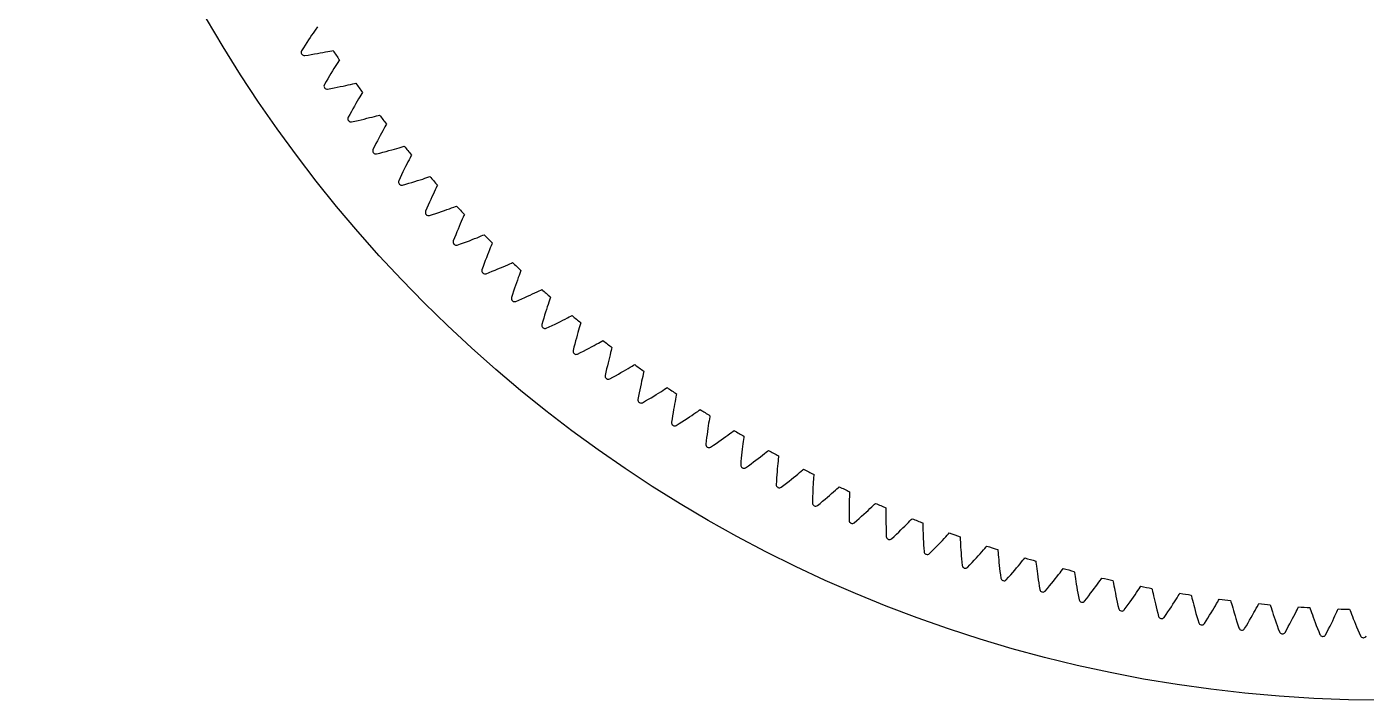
# Model space of a CAD drawing. Header units: millimetres. Extents: x -109 to 109, y -109 to 109.
# Drawn here: x -108.8 to -1.4, y -108.8 to -54.8 of the extents above; entities that cross this region are included whole.
import ezdxf

# ---------------------------------------------------------------- set-up
doc = ezdxf.new("R2010")
doc.units = ezdxf.units.MM

msp = doc.modelspace()

# ---------------------------------------------------------------- linework, layer by layer
at = {"layer": 'outer'}
msp.add_circle((0, 0), 108.759662, dxfattribs=at)
at = {"layer": 'output_ring'}
for p, q in [((-86.049343, -55.638178), (-86.177549, -55.832252)), ((-85.92664, -55.454657), (-86.049343, -55.638178)), ((-85.810433, -55.282829), (-85.92664, -55.454657)), ((-85.702093, -55.124352), (-85.810433, -55.282829)), ((-85.603725, -54.981881), (-85.702093, -55.124352)), ((-85.519174, -54.860493), (-85.603725, -54.981881)), ((-85.461152, -54.777761), (-85.519174, -54.860493)), ((-86.588321, -56.470401), (-86.732424, -56.699811)), ((-86.447592, -56.24893), (-86.588321, -56.470401)), ((-86.310501, -56.036048), (-86.447592, -56.24893)), ((-86.177549, -55.832252), (-86.310501, -56.036048)), ((-85.46554, -56.916183), (-85.23651, -56.875597)), ((-85.23651, -56.875597), (-85.019352, -56.835872)), ((-85.019352, -56.835872), (-84.815504, -56.797463)), ((-84.815504, -56.797463), (-84.627035, -56.760973)), ((-84.627035, -56.760973), (-84.457215, -56.727277)), ((-84.457215, -56.727277), (-84.312231, -56.697889)), ((-84.312231, -56.697889), (-84.213259, -56.677495)), ((-86.482113, -57.080873), (-86.214341, -57.039732)), ((-86.214341, -57.039732), (-85.955195, -56.998534)), ((-85.955195, -56.998534), (-85.705376, -56.957264)), ((-85.705376, -56.957264), (-85.46554, -56.916183)), ((-84.031615, -57.950921), (-84.142368, -58.126314)), ((-83.928307, -57.789119), (-84.031615, -57.950921)), ((-83.834463, -57.643629), (-83.928307, -57.789119)), ((-83.753766, -57.519645), (-83.834463, -57.643629)), ((-83.698371, -57.435131), (-83.753766, -57.519645)), ((-84.638114, -58.936559), (-84.771817, -59.162341)), ((-84.507778, -58.719476), (-84.638114, -58.936559)), ((-84.381292, -58.511605), (-84.507778, -58.719476)), ((-84.259245, -58.313599), (-84.381292, -58.511605)), ((-84.142368, -58.126314), (-84.259245, -58.313599)), ((-84.771817, -59.162341), (-84.908643, -59.396165)), ((-84.646486, -59.769176), (-84.380138, -59.719644)), ((-84.380138, -59.719644), (-84.122414, -59.670326)), ((-84.122414, -59.670326), (-83.874014, -59.62123)), ((-83.874014, -59.62123), (-83.635587, -59.572636)), ((-83.635587, -59.572636), (-83.407945, -59.524876)), ((-83.407945, -59.524876), (-83.192142, -59.478349)), ((-83.192142, -59.478349), (-82.989602, -59.433556)), ((-82.989602, -59.433556), (-82.802371, -59.391164)), ((-82.802371, -59.391164), (-82.633693, -59.352151)), ((-82.633693, -59.352151), (-82.489704, -59.318223)), ((-82.489704, -59.318223), (-82.391422, -59.294731)), ((-81.85299, -60.035819), (-81.905703, -60.122032)), ((-82.501761, -61.133213), (-82.621655, -61.344955)), ((-82.385994, -60.931472), (-82.501761, -61.133213)), ((-82.275057, -60.740608), (-82.385994, -60.931472)), ((-82.169868, -60.561823), (-82.275057, -60.740608)), ((-82.071693, -60.396856), (-82.169868, -60.561823)), ((-81.982465, -60.248489), (-82.071693, -60.396856)), ((-81.905703, -60.122032), (-81.982465, -60.248489)), ((-82.871653, -61.795895), (-83.001067, -62.033901)), ((-82.745108, -61.566025), (-82.871653, -61.795895)), ((-82.621655, -61.344955), (-82.745108, -61.566025)), ((-82.206615, -62.283232), (-81.95988, -62.226357)), ((-81.95988, -62.226357), (-81.723096, -62.170298)), ((-81.723096, -62.170298), (-81.497067, -62.115411)), ((-81.497067, -62.115411), (-81.282832, -62.062128)), ((-81.282832, -62.062128), (-81.081798, -62.010995)), ((-81.081798, -62.010995), (-80.895992, -61.962743)), ((-80.895992, -61.962743), (-80.728622, -61.918451)), ((-80.728622, -61.918451), (-80.58577, -61.880017)), ((-80.58577, -61.880017), (-80.488274, -61.85345)), ((-82.727323, -62.398494), (-82.462662, -62.34062)), ((-82.462662, -62.34062), (-82.206615, -62.283232)), ((-80.326551, -63.294958), (-80.431438, -63.489212)), ((-80.227029, -63.112957), (-80.326551, -63.294958)), ((-80.134085, -62.944988), (-80.227029, -63.112957)), ((-80.049561, -62.793892), (-80.134085, -62.944988)), ((-79.976809, -62.665085), (-80.049561, -62.793892)), ((-79.92683, -62.57726), (-79.976809, -62.665085)), ((-80.889705, -64.368464), (-81.011579, -64.610418)), ((-80.770443, -64.134733), (-80.889705, -64.368464)), ((-80.653994, -63.909894), (-80.770443, -64.134733)), ((-80.540811, -63.694491), (-80.653994, -63.909894)), ((-80.431438, -63.489212), (-80.540811, -63.694491)), ((-78.743882, -64.423645), (-78.602307, -64.380743)), ((-78.602307, -64.380743), (-78.505695, -64.351126)), ((-80.726518, -64.966232), (-80.463805, -64.900074)), ((-80.463805, -64.900074), (-80.209687, -64.834671)), ((-80.209687, -64.834671), (-79.96486, -64.770074)), ((-79.96486, -64.770074), (-79.729955, -64.706605)), ((-79.729955, -64.706605), (-79.505761, -64.644646)), ((-79.505761, -64.644646), (-79.293305, -64.58466)), ((-79.293305, -64.58466), (-79.093977, -64.527237)), ((-79.093977, -64.527237), (-78.909778, -64.473173)), ((-78.909778, -64.473173), (-78.743882, -64.423645)), ((-78.117394, -65.431001), (-78.205016, -65.601806)), ((-78.037658, -65.277324), (-78.117394, -65.431001)), ((-77.968987, -65.146296), (-78.037658, -65.277324)), ((-77.921791, -65.056944), (-77.968987, -65.146296)), ((-78.606738, -66.411761), (-78.716067, -66.640147)), ((-78.500377, -66.192909), (-78.606738, -66.411761)), ((-78.397505, -65.984297), (-78.500377, -66.192909)), ((-78.298772, -65.786844), (-78.397505, -65.984297)), ((-78.205016, -65.601806), (-78.298772, -65.786844)), ((-78.827929, -66.877509), (-78.942142, -67.123172)), ((-78.716067, -66.640147), (-78.827929, -66.877509)), ((-78.646046, -67.469856), (-78.385541, -67.395479)), ((-78.385541, -67.395479), (-78.133602, -67.322126)), ((-78.133602, -67.322126), (-77.890925, -67.249871)), ((-77.890925, -67.249871), (-77.658129, -67.179055)), ((-77.658129, -67.179055), (-77.435992, -67.110084)), ((-77.435992, -67.110084), (-77.225525, -67.043454)), ((-77.225525, -67.043454), (-77.028099, -66.979799)), ((-77.028099, -66.979799), (-76.845689, -66.919975)), ((-76.845689, -66.919975), (-76.681431, -66.865261)), ((-76.681431, -66.865261), (-76.541274, -66.817933)), ((-76.541274, -66.817933), (-76.445639, -66.785296)), ((-75.884219, -67.563215), (-75.94874, -67.696336)), ((-75.839854, -67.472425), (-75.884219, -67.563215)), ((-76.382472, -68.626003), (-76.481907, -68.848088)), ((-76.286204, -68.414263), (-76.382472, -68.626003)), ((-76.193721, -68.213806), (-76.286204, -68.414263)), ((-76.105824, -68.025915), (-76.193721, -68.213806)), ((-76.02361, -67.852441), (-76.105824, -68.025915)), ((-75.94874, -67.696336), (-76.02361, -67.852441)), ((-76.688358, -69.320554), (-76.794799, -69.569683)), ((-76.584008, -69.079796), (-76.688358, -69.320554)), ((-76.481907, -68.848088), (-76.584008, -69.079796)), ((-76.229919, -69.824372), (-75.980409, -69.743142)), ((-75.980409, -69.743142), (-75.740121, -69.6633)), ((-75.740121, -69.6633), (-75.509664, -69.585207)), ((-75.509664, -69.585207), (-75.289804, -69.509292)), ((-75.289804, -69.509292), (-75.081533, -69.436085)), ((-75.081533, -69.436085), (-74.886204, -69.36626)), ((-74.886204, -69.36626), (-74.705763, -69.300736)), ((-74.705763, -69.300736), (-74.543305, -69.240889)), ((-74.543305, -69.240889), (-74.404703, -69.189182)), ((-74.404703, -69.189182), (-74.310141, -69.153557)), ((-76.487959, -69.906896), (-76.229919, -69.824372)), ((-74.099617, -70.776712), (-74.189187, -70.991372)), ((-74.013477, -70.573449), (-74.099617, -70.776712)), ((-73.931525, -70.38289), (-74.013477, -70.573449)), ((-73.8548, -70.206919), (-73.931525, -70.38289)), ((-73.784871, -70.048539), (-73.8548, -70.206919)), ((-73.724563, -69.913458), (-73.784871, -70.048539)), ((-73.683071, -69.821319), (-73.724563, -69.913458)), ((-74.473106, -71.695188), (-74.571669, -71.947538)), ((-74.376369, -71.451271), (-74.473106, -71.695188)), ((-74.281597, -71.216471), (-74.376369, -71.451271)), ((-74.189187, -70.991372), (-74.281597, -71.216471)), ((-73.514571, -72.00798), (-73.286681, -71.922686)), ((-73.286681, -71.922686), (-73.069313, -71.839903)), ((-73.069313, -71.839903), (-72.863445, -71.76019)), ((-72.863445, -71.76019), (-72.670405, -71.684264)), ((-72.670405, -71.684264), (-72.492112, -71.613105)), ((-72.492112, -71.613105), (-72.331613, -71.548185)), ((-72.331613, -71.548185), (-72.194704, -71.49215)), ((-72.194704, -71.49215), (-72.101308, -71.453572)), ((-74.254389, -72.274946), (-73.999068, -72.184358)), ((-73.999068, -72.184358), (-73.752232, -72.09533)), ((-73.752232, -72.09533), (-73.514571, -72.00798)), ((-71.76019, -72.863445), (-71.839903, -73.069313)), ((-71.684264, -72.670405), (-71.76019, -72.863445)), ((-71.613105, -72.492112), (-71.684264, -72.670405)), ((-71.548185, -72.331613), (-71.613105, -72.492112)), ((-71.49215, -72.194704), (-71.548185, -72.331613)), ((-71.453572, -72.101308), (-71.49215, -72.194704)), ((-72.184358, -73.999068), (-72.274946, -74.254389)), ((-72.09533, -73.752232), (-72.184358, -73.999068)), ((-72.00798, -73.514571), (-72.09533, -73.752232)), ((-71.922686, -73.286681), (-72.00798, -73.514571)), ((-71.839903, -73.069313), (-71.922686, -73.286681)), ((-70.776712, -74.099617), (-70.573449, -74.013477)), ((-70.573449, -74.013477), (-70.38289, -73.931525)), ((-70.38289, -73.931525), (-70.206919, -73.8548)), ((-70.206919, -73.8548), (-70.048539, -73.784871)), ((-70.048539, -73.784871), (-69.913458, -73.724563)), ((-69.913458, -73.724563), (-69.821319, -73.683071)), ((-71.947538, -74.571669), (-71.695188, -74.473106)), ((-71.695188, -74.473106), (-71.451271, -74.376369)), ((-71.451271, -74.376369), (-71.216471, -74.281597)), ((-71.216471, -74.281597), (-70.991372, -74.189187)), ((-70.991372, -74.189187), (-70.776712, -74.099617)), ((-69.436085, -75.081533), (-69.509292, -75.289804)), ((-69.36626, -74.886204), (-69.436085, -75.081533)), ((-69.300736, -74.705763), (-69.36626, -74.886204)), ((-69.240889, -74.543305), (-69.300736, -74.705763)), ((-69.189182, -74.404703), (-69.240889, -74.543305)), ((-69.153557, -74.310141), (-69.189182, -74.404703)), ((-69.743142, -75.980409), (-69.824372, -76.229919)), ((-69.6633, -75.740121), (-69.743142, -75.980409)), ((-69.585207, -75.509664), (-69.6633, -75.740121)), ((-69.509292, -75.289804), (-69.585207, -75.509664)), ((-68.414263, -76.286204), (-68.213806, -76.193721)), ((-68.213806, -76.193721), (-68.025915, -76.105824)), ((-68.025915, -76.105824), (-67.852441, -76.02361)), ((-67.852441, -76.02361), (-67.696336, -75.94874)), ((-67.696336, -75.94874), (-67.563215, -75.884219)), ((-67.563215, -75.884219), (-67.472425, -75.839854)), ((-69.824372, -76.229919), (-69.906896, -76.487959)), ((-69.569683, -76.794799), (-69.320554, -76.688358)), ((-69.320554, -76.688358), (-69.079796, -76.584008)), ((-69.079796, -76.584008), (-68.848088, -76.481907)), ((-68.848088, -76.481907), (-68.626003, -76.382472)), ((-68.626003, -76.382472), (-68.414263, -76.286204)), ((-67.043454, -77.225525), (-67.110084, -77.435992)), ((-66.979799, -77.028099), (-67.043454, -77.225525)), ((-66.919975, -76.845689), (-66.979799, -77.028099)), ((-66.865261, -76.681431), (-66.919975, -76.845689)), ((-66.817933, -76.541274), (-66.865261, -76.681431)), ((-66.785296, -76.445639), (-66.817933, -76.541274)), ((-67.322126, -78.133602), (-67.395479, -78.385541)), ((-67.249871, -77.890925), (-67.322126, -78.133602)), ((-67.179055, -77.658129), (-67.249871, -77.890925)), ((-67.110084, -77.435992), (-67.179055, -77.658129)), ((-65.984297, -78.397505), (-65.786844, -78.298772)), ((-65.786844, -78.298772), (-65.601806, -78.205016)), ((-65.601806, -78.205016), (-65.431001, -78.117394)), ((-65.431001, -78.117394), (-65.277324, -78.037658)), ((-65.277324, -78.037658), (-65.146296, -77.968987)), ((-65.146296, -77.968987), (-65.056944, -77.921791)), ((-67.395479, -78.385541), (-67.469856, -78.646046)), ((-67.123172, -78.942142), (-66.877509, -78.827929)), ((-66.877509, -78.827929), (-66.640147, -78.716067)), ((-66.640147, -78.716067), (-66.411761, -78.606738)), ((-66.411761, -78.606738), (-66.192909, -78.500377)), ((-66.192909, -78.500377), (-65.984297, -78.397505)), ((-64.58466, -79.293305), (-64.644646, -79.505761)), ((-64.527237, -79.093977), (-64.58466, -79.293305)), ((-64.473173, -78.909778), (-64.527237, -79.093977)), ((-64.423645, -78.743882), (-64.473173, -78.909778)), ((-64.380743, -78.602307), (-64.423645, -78.743882)), ((-64.351126, -78.505695), (-64.380743, -78.602307)), ((-64.900074, -80.463805), (-64.966232, -80.726518)), ((-64.834671, -80.209687), (-64.900074, -80.463805)), ((-64.770074, -79.96486), (-64.834671, -80.209687)), ((-64.706605, -79.729955), (-64.770074, -79.96486)), ((-64.644646, -79.505761), (-64.706605, -79.729955)), ((-63.694491, -80.540811), (-63.489212, -80.431438)), ((-63.489212, -80.431438), (-63.294958, -80.326551)), ((-63.294958, -80.326551), (-63.112957, -80.227029)), ((-63.112957, -80.227029), (-62.944988, -80.134085)), ((-62.944988, -80.134085), (-62.793892, -80.049561)), ((-62.793892, -80.049561), (-62.665085, -79.976809)), ((-62.665085, -79.976809), (-62.57726, -79.92683)), ((-61.85345, -80.488274), (-61.880017, -80.58577)), ((-64.610418, -81.011579), (-64.368464, -80.889705)), ((-64.368464, -80.889705), (-64.134733, -80.770443)), ((-64.134733, -80.770443), (-63.909894, -80.653994)), ((-63.909894, -80.653994), (-63.694491, -80.540811)), ((-62.115411, -81.497067), (-62.170298, -81.723096)), ((-62.062128, -81.282832), (-62.115411, -81.497067)), ((-62.010995, -81.081798), (-62.062128, -81.282832)), ((-61.962743, -80.895992), (-62.010995, -81.081798)), ((-61.918451, -80.728622), (-61.962743, -80.895992)), ((-61.880017, -80.58577), (-61.918451, -80.728622)), ((-62.34062, -82.462662), (-62.398494, -82.727323)), ((-62.283232, -82.206615), (-62.34062, -82.462662)), ((-62.226357, -81.95988), (-62.283232, -82.206615)), ((-62.170298, -81.723096), (-62.226357, -81.95988)), ((-61.566025, -82.745108), (-61.344955, -82.621655)), ((-61.344955, -82.621655), (-61.133213, -82.501761)), ((-61.133213, -82.501761), (-60.931472, -82.385994)), ((-60.931472, -82.385994), (-60.740608, -82.275057)), ((-60.740608, -82.275057), (-60.561823, -82.169868)), ((-60.561823, -82.169868), (-60.396856, -82.071693)), ((-60.396856, -82.071693), (-60.248489, -81.982465)), ((-60.248489, -81.982465), (-60.122032, -81.905703)), ((-60.122032, -81.905703), (-60.035819, -81.85299)), ((-59.352151, -82.633693), (-59.391164, -82.802371)), ((-59.318223, -82.489704), (-59.352151, -82.633693)), ((-59.294731, -82.391422), (-59.318223, -82.489704)), ((-62.033901, -83.001067), (-61.795895, -82.871653)), ((-61.795895, -82.871653), (-61.566025, -82.745108)), ((-59.572636, -83.635587), (-59.62123, -83.874014)), ((-59.524876, -83.407945), (-59.572636, -83.635587)), ((-59.478349, -83.192142), (-59.524876, -83.407945)), ((-59.433556, -82.989602), (-59.478349, -83.192142)), ((-59.391164, -82.802371), (-59.433556, -82.989602)), ((-57.519645, -83.753766), (-57.435131, -83.698371)), ((-59.719644, -84.380138), (-59.769176, -84.646486)), ((-59.670326, -84.122414), (-59.719644, -84.380138)), ((-59.62123, -83.874014), (-59.670326, -84.122414)), ((-59.396165, -84.908643), (-59.162341, -84.771817)), ((-59.162341, -84.771817), (-58.936559, -84.638114)), ((-58.936559, -84.638114), (-58.719476, -84.507778)), ((-58.719476, -84.507778), (-58.511605, -84.381292)), ((-58.511605, -84.381292), (-58.313599, -84.259245)), ((-58.313599, -84.259245), (-58.126314, -84.142368)), ((-58.126314, -84.142368), (-57.950921, -84.031615)), ((-57.950921, -84.031615), (-57.789119, -83.928307)), ((-57.789119, -83.928307), (-57.643629, -83.834463)), ((-57.643629, -83.834463), (-57.519645, -83.753766)), ((-56.760973, -84.627035), (-56.797463, -84.815504)), ((-56.727277, -84.457215), (-56.760973, -84.627035)), ((-56.697889, -84.312231), (-56.727277, -84.457215)), ((-56.677495, -84.213259), (-56.697889, -84.312231)), ((-56.957264, -85.705376), (-56.998534, -85.955195)), ((-56.916183, -85.46554), (-56.957264, -85.705376)), ((-56.875597, -85.23651), (-56.916183, -85.46554)), ((-56.835872, -85.019352), (-56.875597, -85.23651)), ((-56.797463, -84.815504), (-56.835872, -85.019352)), ((-55.454657, -85.92664), (-55.282829, -85.810433)), ((-55.282829, -85.810433), (-55.124352, -85.702093)), ((-55.124352, -85.702093), (-54.981881, -85.603725)), ((-54.981881, -85.603725), (-54.860493, -85.519174)), ((-54.860493, -85.519174), (-54.777761, -85.461152)), ((-57.039732, -86.214341), (-57.080873, -86.482113)), ((-56.998534, -85.955195), (-57.039732, -86.214341)), ((-56.699811, -86.732424), (-56.470401, -86.588321)), ((-56.470401, -86.588321), (-56.24893, -86.447592)), ((-56.24893, -86.447592), (-56.036048, -86.310501)), ((-56.036048, -86.310501), (-55.832252, -86.177549)), ((-55.832252, -86.177549), (-55.638178, -86.049343)), ((-55.638178, -86.049343), (-55.454657, -85.92664)), ((-54.137304, -86.762658), (-54.170189, -86.980957)), ((-54.105317, -86.557704), (-54.137304, -86.762658)), ((-54.074765, -86.368182), (-54.105317, -86.557704)), ((-54.04642, -86.197387), (-54.074765, -86.368182)), ((-54.021601, -86.051551), (-54.04642, -86.197387)), ((-54.004326, -85.951988), (-54.021601, -86.051551)), ((-54.303528, -87.96346), (-54.336238, -88.232393)), ((-54.270491, -87.703149), (-54.303528, -87.96346)), ((-54.237088, -87.452156), (-54.270491, -87.703149)), ((-54.203561, -87.211148), (-54.237088, -87.452156)), ((-54.170189, -86.980957), (-54.203561, -87.211148)), ((-53.50579, -88.171757), (-53.297319, -88.028047)), ((-53.297319, -88.028047), (-53.0978, -87.888759)), ((-53.0978, -87.888759), (-52.907849, -87.75452)), ((-52.907849, -87.75452), (-52.728272, -87.626114)), ((-52.728272, -87.626114), (-52.560179, -87.504566)), ((-52.560179, -87.504566), (-52.405184, -87.391302)), ((-52.405184, -87.391302), (-52.265873, -87.288508)), ((-52.265873, -87.288508), (-52.1472, -87.200185)), ((-52.1472, -87.200185), (-52.066332, -87.139593)), ((-51.335192, -88.024094), (-51.359776, -88.214483)), ((-51.312226, -87.852493), (-51.335192, -88.024094)), ((-51.292, -87.70595), (-51.312226, -87.852493)), ((-51.277861, -87.605893), (-51.292, -87.70595)), ((-53.947502, -88.470611), (-53.722731, -88.319373)), ((-53.722731, -88.319373), (-53.50579, -88.171757)), ((-51.437446, -88.87069), (-51.463386, -89.112632)), ((-51.411322, -88.639564), (-51.437446, -88.87069)), ((-51.38531, -88.42034), (-51.411322, -88.639564)), ((-51.359776, -88.214483), (-51.38531, -88.42034)), ((-49.785659, -89.112343), (-49.634298, -88.994267)), ((-49.634298, -88.994267), (-49.498285, -88.887147)), ((-49.498285, -88.887147), (-49.382445, -88.79514)), ((-49.382445, -88.79514), (-49.303519, -88.732038)), ((-51.513734, -89.625771), (-51.53798, -89.895598)), ((-51.488889, -89.36455), (-51.513734, -89.625771)), ((-51.463386, -89.112632), (-51.488889, -89.36455)), ((-51.141953, -90.121488), (-50.922044, -89.963265)), ((-50.922044, -89.963265), (-50.709847, -89.808907)), ((-50.709847, -89.808907), (-50.505992, -89.65872)), ((-50.505992, -89.65872), (-50.310947, -89.513234)), ((-50.310947, -89.513234), (-50.125306, -89.373094)), ((-50.125306, -89.373094), (-49.949851, -89.239111)), ((-49.949851, -89.239111), (-49.785659, -89.112343)), ((-48.582604, -89.990761), (-48.601717, -90.210694)), ((-48.563549, -89.784204), (-48.582604, -89.990761)), ((-48.544958, -89.593136), (-48.563549, -89.784204)), ((-48.527393, -89.420899), (-48.544958, -89.593136)), ((-48.51178, -89.273793), (-48.527393, -89.420899)), ((-48.500791, -89.173342), (-48.51178, -89.273793)), ((-48.673101, -91.199631), (-48.68886, -91.470087)), ((-48.656474, -90.937759), (-48.673101, -91.199631)), ((-48.638897, -90.685164), (-48.656474, -90.937759)), ((-48.620569, -90.442527), (-48.638897, -90.685164)), ((-48.601717, -90.210694), (-48.620569, -90.442527)), ((-47.863859, -91.357427), (-47.664822, -91.20091)), ((-47.664822, -91.20091), (-47.474443, -91.049369)), ((-47.474443, -91.049369), (-47.293295, -90.903468)), ((-47.293295, -90.903468), (-47.122136, -90.764039)), ((-47.122136, -90.764039), (-46.962007, -90.632177)), ((-46.962007, -90.632177), (-46.814429, -90.509404)), ((-46.814429, -90.509404), (-46.681847, -90.398065)), ((-46.681847, -90.398065), (-46.568955, -90.302466)), ((-46.568955, -90.302466), (-46.49205, -90.236915)), ((-45.706815, -91.073762), (-45.719396, -91.265318)), ((-45.69467, -90.901057), (-45.706815, -91.073762)), ((-45.683684, -90.753533), (-45.69467, -90.901057)), ((-45.675856, -90.652787), (-45.683684, -90.753533)), ((-48.285934, -91.683426), (-48.071102, -91.518373)), ((-48.071102, -91.518373), (-47.863859, -91.357427)), ((-45.766407, -92.168201), (-45.776041, -92.421223)), ((-45.75571, -91.925108), (-45.766407, -92.168201)), ((-45.744149, -91.692797), (-45.75571, -91.925108)), ((-45.731954, -91.472373), (-45.744149, -91.692797)), ((-45.719396, -91.265318), (-45.731954, -91.472373)), ((-44.414612, -92.344131), (-44.247917, -92.199395)), ((-44.247917, -92.199395), (-44.092008, -92.062567)), ((-44.092008, -92.062567), (-43.94836, -91.93522)), ((-43.94836, -91.93522), (-43.819341, -91.819771)), ((-43.819341, -91.819771), (-43.709507, -91.720673)), ((-43.709507, -91.720673), (-43.634699, -91.652739)), ((-42.816851, -92.291507), (-42.823566, -92.464508)), ((-42.810505, -92.143711), (-42.816851, -92.291507)), ((-42.805845, -92.042768), (-42.810505, -92.143711)), ((-45.784434, -92.683489), (-45.79169, -92.954307)), ((-45.776041, -92.421223), (-45.784434, -92.683489)), ((-45.382261, -93.154884), (-45.17272, -92.983164)), ((-45.17272, -92.983164), (-44.970634, -92.815788)), ((-44.970634, -92.815788), (-44.776613, -92.653096)), ((-44.776613, -92.653096), (-44.591087, -92.49565)), ((-44.591087, -92.49565), (-44.414612, -92.344131)), ((-42.845695, -93.31697), (-42.848751, -93.560279)), ((-42.841436, -93.084411), (-42.845695, -93.31697)), ((-42.836171, -92.863712), (-42.841436, -93.084411)), ((-42.830123, -92.656365), (-42.836171, -92.863712)), ((-42.823566, -92.464508), (-42.830123, -92.656365)), ((-41.33003, -93.543761), (-41.178497, -93.402104)), ((-41.178497, -93.402104), (-41.038919, -93.270307)), ((-41.038919, -93.270307), (-40.91359, -93.150863)), ((-40.91359, -93.150863), (-40.806923, -93.048363)), ((-40.806923, -93.048363), (-40.734286, -92.978113)), ((-39.89359, -93.341915), (-39.895077, -93.442954)), ((-42.850432, -93.813479), (-42.850584, -94.075879)), ((-42.850584, -94.075879), (-42.849329, -94.346791)), ((-42.848751, -93.560279), (-42.850432, -93.813479)), ((-42.433802, -94.534409), (-42.229759, -94.356192)), ((-42.229759, -94.356192), (-42.03303, -94.18255)), ((-42.03303, -94.18255), (-41.844214, -94.013845)), ((-41.844214, -94.013845), (-41.663726, -93.850649)), ((-41.663726, -93.850649), (-41.492097, -93.693661)), ((-41.492097, -93.693661), (-41.33003, -93.543761)), ((-39.898055, -93.764003), (-39.898583, -93.955972)), ((-39.898583, -93.955972), (-39.898114, -94.163406)), ((-39.898114, -94.163406), (-39.896445, -94.384161)), ((-39.896777, -93.590877), (-39.898055, -93.764003)), ((-39.895077, -93.442954), (-39.896777, -93.590877)), ((-39.896445, -94.384161), (-39.893396, -94.616739)), ((-38.088977, -94.513347), (-37.967462, -94.390025)), ((-37.967462, -94.390025), (-37.864067, -94.284226)), ((-37.864067, -94.284226), (-37.793673, -94.211729)), ((-39.893396, -94.616739), (-39.888808, -94.860025)), ((-39.888808, -94.860025), (-39.882536, -95.113152)), ((-39.882536, -95.113152), (-39.874445, -95.375427)), ((-39.874445, -95.375427), (-39.864681, -95.646166)), ((-39.245121, -95.636102), (-39.053944, -95.456366)), ((-39.053944, -95.456366), (-38.87052, -95.281813)), ((-38.87052, -95.281813), (-38.695247, -95.113029)), ((-38.695247, -95.113029), (-38.528634, -94.950727)), ((-38.528634, -94.950727), (-38.371356, -94.79581)), ((-38.371356, -94.79581), (-38.224346, -94.649463)), ((-38.224346, -94.649463), (-38.088977, -94.513347)), ((-36.941964, -94.548944), (-36.940277, -94.64998)), ((-36.940277, -94.64998), (-36.93733, -94.797884)), ((-36.93733, -94.797884), (-36.933169, -94.970964)), ((-36.933169, -94.970964), (-36.927667, -95.162855)), ((-36.927667, -95.162855), (-36.920683, -95.370172)), ((-36.920683, -95.370172), (-36.91208, -95.590766)), ((-35.101447, -95.663114), (-34.983865, -95.536036)), ((-34.983865, -95.536036), (-34.883845, -95.427041)), ((-34.883845, -95.427041), (-34.815762, -95.352369)), ((-39.443466, -95.820639), (-39.245121, -95.636102)), ((-36.91208, -95.590766), (-36.901727, -95.823134)), ((-36.901727, -95.823134), (-36.8895, -96.066155)), ((-36.8895, -96.066155), (-36.87528, -96.318961)), ((-36.87528, -96.318961), (-36.858955, -96.580852)), ((-36.858955, -96.580852), (-36.840692, -96.851151)), ((-36.036316, -96.635978), (-35.858466, -96.45575)), ((-35.858466, -96.45575), (-35.688581, -96.281543)), ((-35.688581, -96.281543), (-35.527148, -96.114088)), ((-35.527148, -96.114088), (-35.374813, -95.954307)), ((-35.374813, -95.954307), (-35.232474, -95.803415)), ((-35.232474, -95.803415), (-35.101447, -95.663114)), ((-33.953882, -95.662665), (-33.949021, -95.763599)), ((-33.949021, -95.763599), (-33.94143, -95.911336)), ((-33.94143, -95.911336), (-33.931835, -96.084201)), ((-33.931835, -96.084201), (-33.920308, -96.275824)), ((-33.920308, -96.275824), (-33.906815, -96.482819)), ((-33.906815, -96.482819), (-33.891288, -96.703034)), ((-32.079275, -96.718474), (-31.965743, -96.587765)), ((-31.965743, -96.587765), (-31.869196, -96.475682)), ((-31.869196, -96.475682), (-31.803492, -96.398908)), ((-36.414204, -97.012307), (-36.221753, -96.82163)), ((-36.221753, -96.82163), (-36.036316, -96.635978)), ((-33.891288, -96.703034), (-33.873641, -96.934962)), ((-33.873641, -96.934962), (-33.853786, -97.177479)), ((-33.853786, -97.177479), (-33.831632, -97.429713)), ((-33.831632, -97.429713), (-33.807089, -97.690963)), ((-33.807089, -97.690963), (-33.780345, -97.960555)), ((-32.983125, -97.720223), (-32.811024, -97.534497)), ((-32.811024, -97.534497), (-32.646694, -97.35504)), ((-32.646694, -97.35504), (-32.490601, -97.182597)), ((-32.490601, -97.182597), (-32.34336, -97.018109)), ((-32.34336, -97.018109), (-32.20583, -96.862821)), ((-32.20583, -96.862821), (-32.079275, -96.718474)), ((-30.93229, -96.681978), (-30.924262, -96.782709)), ((-30.924262, -96.782709), (-30.912034, -96.930136)), ((-30.912034, -96.930136), (-30.897014, -97.102614)), ((-30.897014, -97.102614), (-30.879473, -97.29378)), ((-30.879473, -97.29378), (-30.859486, -97.50025)), ((-30.859486, -97.50025), (-30.837049, -97.719868)), ((-29.147404, -97.826634), (-29.025445, -97.678383)), ((-29.025445, -97.678383), (-28.916075, -97.544173)), ((-28.916075, -97.544173), (-28.823096, -97.429113)), ((-28.823096, -97.429113), (-28.759836, -97.350313)), ((-27.880173, -97.605878), (-27.868984, -97.706308)), ((-33.349006, -98.108235), (-33.162639, -97.911607)), ((-33.162639, -97.911607), (-32.983125, -97.720223)), ((-30.837049, -97.719868), (-30.812126, -97.951127)), ((-30.812126, -97.951127), (-30.784663, -98.192901)), ((-30.784663, -98.192901), (-30.754597, -98.444315)), ((-30.754597, -98.444315), (-30.72186, -98.704665)), ((-30.72186, -98.704665), (-30.686661, -98.973283)), ((-30.070798, -98.904958), (-29.897383, -98.708028)), ((-29.897383, -98.708028), (-29.731201, -98.516989)), ((-29.731201, -98.516989), (-29.57259, -98.332458)), ((-29.57259, -98.332458), (-29.42199, -98.155197)), ((-29.42199, -98.155197), (-29.279988, -97.986166)), ((-29.279988, -97.986166), (-29.147404, -97.826634)), ((-27.868984, -97.706308), (-27.852132, -97.853277)), ((-27.852132, -97.853277), (-27.831701, -98.025198)), ((-27.831701, -98.025198), (-27.808165, -98.215719)), ((-27.808165, -98.215719), (-27.781702, -98.421459)), ((-27.781702, -98.421459), (-27.752377, -98.640264)), ((-27.752377, -98.640264), (-27.720203, -98.870626)), ((-26.187721, -98.857523), (-26.060213, -98.693905)), ((-26.060213, -98.693905), (-25.942971, -98.541896)), ((-25.942971, -98.541896), (-25.83787, -98.404317)), ((-25.83787, -98.404317), (-25.748551, -98.286392)), ((-25.748551, -98.286392), (-25.687798, -98.205644)), ((-24.800541, -98.433453), (-24.786203, -98.533481)), ((-24.786203, -98.533481), (-24.764743, -98.679849)), ((-24.764743, -98.679849), (-24.738922, -98.851043)), ((-30.250896, -99.107342), (-30.070798, -98.904958)), ((-27.720203, -98.870626), (-27.685159, -99.111419)), ((-27.685159, -99.111419), (-27.647211, -99.361764)), ((-27.647211, -99.361764), (-27.606312, -99.620957)), ((-27.606312, -99.620957), (-27.562693, -99.888337)), ((-27.122932, -100.008642), (-26.94928, -99.800701)), ((-26.94928, -99.800701), (-26.782137, -99.598422)), ((-26.782137, -99.598422), (-26.622037, -99.402256)), ((-26.622037, -99.402256), (-26.4693, -99.212835)), ((-26.4693, -99.212835), (-26.324342, -99.030931)), ((-26.324342, -99.030931), (-26.187721, -98.857523)), ((-24.738922, -98.851043), (-24.709413, -99.040731)), ((-24.709413, -99.040731), (-24.6765, -99.245538)), ((-24.6765, -99.245538), (-24.640318, -99.463315)), ((-24.640318, -99.463315), (-24.600923, -99.692552)), ((-24.600923, -99.692552), (-24.558333, -99.932125)), ((-23.339889, -99.9953), (-23.200716, -99.808932)), ((-23.200716, -99.808932), (-23.069609, -99.631319)), ((-23.069609, -99.631319), (-22.947303, -99.463776)), ((-22.947303, -99.463776), (-22.834894, -99.30816)), ((-22.834894, -99.30816), (-22.734167, -99.167347)), ((-22.734167, -99.167347), (-22.648596, -99.046676)), ((-22.648596, -99.046676), (-22.590409, -98.964059)), ((-21.696434, -99.163886), (-21.678961, -99.263415)), ((-21.678961, -99.263415), (-21.652914, -99.409036)), ((-21.652914, -99.409036), (-21.621728, -99.579335)), ((-21.621728, -99.579335), (-21.586275, -99.768002)), ((-21.586275, -99.768002), (-21.546946, -99.971674)), ((-19.704282, -99.976419), (-19.608027, -99.832511)), ((-19.608027, -99.832511), (-19.526289, -99.709212)), ((-19.526289, -99.709212), (-19.470726, -99.624808)), ((-18.570915, -99.796456), (-18.550325, -99.895387)), ((-24.558333, -99.932125), (-24.51254, -100.181155)), ((-24.51254, -100.181155), (-24.46352, -100.438935)), ((-24.46352, -100.438935), (-24.411524, -100.704814)), ((-23.968201, -100.811246), (-23.801166, -100.597952)), ((-23.801166, -100.597952), (-23.640459, -100.390523)), ((-23.640459, -100.390523), (-23.4866, -100.189425)), ((-23.4866, -100.189425), (-23.339889, -99.9953)), ((-21.546946, -99.971674), (-21.503941, -100.188207)), ((-21.503941, -100.188207), (-21.457365, -100.416094)), ((-21.457365, -100.416094), (-21.407271, -100.65421)), ((-21.407271, -100.65421), (-21.353679, -100.901679)), ((-21.353679, -100.901679), (-21.296586, -101.157792)), ((-20.475452, -101.083551), (-20.327985, -100.87772)), ((-20.327985, -100.87772), (-20.187444, -100.679082)), ((-20.187444, -100.679082), (-20.054194, -100.488435)), ((-20.054194, -100.488435), (-19.92873, -100.306791)), ((-19.92873, -100.306791), (-19.811747, -100.135489)), ((-19.811747, -100.135489), (-19.704282, -99.976419)), ((-18.550325, -99.895387), (-18.519716, -100.040118)), ((-18.519716, -100.040118), (-18.483197, -100.209353)), ((-18.483197, -100.209353), (-18.441835, -100.396814)), ((-18.441835, -100.396814), (-18.396128, -100.59915)), ((-18.396128, -100.59915), (-18.346342, -100.814225)), ((-18.346342, -100.814225), (-18.292632, -101.040537)), ((-16.88788, -101.068767), (-16.768184, -100.883272)), ((-16.768184, -100.883272), (-16.65664, -100.70838)), ((-16.65664, -100.70838), (-16.554223, -100.546013)), ((-16.554223, -100.546013), (-16.462537, -100.399153)), ((-16.462537, -100.399153), (-16.384711, -100.273347)), ((-16.384711, -100.273347), (-16.331827, -100.18724)), ((-15.427069, -100.330539), (-15.403382, -100.428774)), ((-15.403382, -100.428774), (-15.368242, -100.572472)), ((-15.368242, -100.572472), (-15.326425, -100.740477)), ((-15.326425, -100.740477), (-15.279195, -100.926546)), ((-13.387828, -101.01638), (-13.3008, -100.866713)), ((-13.3008, -100.866713), (-13.226965, -100.738524)), ((-13.226965, -100.738524), (-13.176811, -100.650798)), ((-12.267998, -100.765608), (-12.241237, -100.86305)), ((-12.241237, -100.86305), (-12.201601, -101.005574)), ((-21.296586, -101.157792), (-21.236264, -101.421906)), ((-20.789817, -101.514361), (-20.629564, -101.295926)), ((-20.629564, -101.295926), (-20.475452, -101.083551)), ((-18.292632, -101.040537), (-18.235083, -101.276962)), ((-18.235083, -101.276962), (-18.173744, -101.522625)), ((-18.173744, -101.522625), (-18.108634, -101.776819)), ((-18.108634, -101.776819), (-18.040046, -102.038908)), ((-17.590915, -102.117294), (-17.437602, -101.893933)), ((-17.437602, -101.893933), (-17.290237, -101.676822)), ((-17.290237, -101.676822), (-17.149309, -101.46646)), ((-17.149309, -101.46646), (-17.015076, -101.263506)), ((-17.015076, -101.263506), (-16.88788, -101.068767)), ((-15.279195, -100.926546), (-15.227155, -101.127347)), ((-15.227155, -101.127347), (-15.170638, -101.340752)), ((-15.170638, -101.340752), (-15.109845, -101.565265)), ((-15.109845, -101.565265), (-15.044899, -101.799766)), ((-15.044899, -101.799766), (-14.975873, -102.043381)), ((-14.087959, -102.16975), (-13.953708, -101.955065)), ((-13.953708, -101.955065), (-13.825916, -101.747995)), ((-13.825916, -101.747995), (-13.7049, -101.549357)), ((-13.7049, -101.549357), (-13.59109, -101.360193)), ((-13.59109, -101.360193), (-13.485094, -101.181885)), ((-13.485094, -101.181885), (-13.387828, -101.01638)), ((-12.201601, -101.005574), (-12.154527, -101.172182)), ((-12.154527, -101.172182), (-12.101476, -101.356676)), ((-12.101476, -101.356676), (-12.043154, -101.555743)), ((-12.043154, -101.555743), (-11.979962, -101.767267)), ((-11.979962, -101.767267), (-11.912147, -101.98976)), ((-11.912147, -101.98976), (-11.839867, -102.222106)), ((-10.623112, -102.132071), (-10.508395, -101.92973)), ((-10.508395, -101.92973), (-10.400583, -101.737085)), ((-10.400583, -101.737085), (-10.30024, -101.555534)), ((-10.30024, -101.555534), (-10.208221, -101.387057)), ((-10.208221, -101.387057), (-10.125937, -101.23473)), ((-10.125937, -101.23473), (-10.056164, -101.104285)), ((-10.056164, -101.104285), (-10.008791, -101.015027)), ((-9.096821, -101.101233), (-9.067012, -101.197787)), ((-9.067012, -101.197787), (-9.022918, -101.338995)), ((-9.022918, -101.338995), (-8.970635, -101.504043)), ((-8.970635, -101.504043), (-8.911815, -101.686779)), ((-8.911815, -101.686779), (-8.847269, -101.883916)), ((-8.847269, -101.883916), (-8.777464, -102.093351)), ((-7.199812, -102.013574), (-7.105221, -101.828961)), ((-7.105221, -101.828961), (-7.01854, -101.657676)), ((-7.01854, -101.657676), (-6.94108, -101.50284)), ((-6.94108, -101.50284), (-6.87544, -101.370268)), ((-6.87544, -101.370268), (-6.830894, -101.279566)), ((-5.916665, -101.337084), (-5.883838, -101.432654)), ((-5.883838, -101.432654), (-5.835331, -101.572407)), ((-5.835331, -101.572407), (-5.777889, -101.735731)), ((-5.777889, -101.735731), (-5.713359, -101.91653)), ((-5.713359, -101.91653), (-5.642652, -102.111542)), ((-3.90319, -102.001895), (-3.821932, -101.827972)), ((-3.821932, -101.827972), (-3.749374, -101.670779)), ((-3.749374, -101.670779), (-3.68793, -101.53621)), ((-3.68793, -101.53621), (-3.646255, -101.444154)), ((-2.730671, -101.472927), (-2.694858, -101.567419)), ((-2.694858, -101.567419), (-2.641985, -101.70558)), ((-2.641985, -101.70558), (-2.579441, -101.867019)), ((-2.579441, -101.867019), (-2.509264, -102.045701)), ((-14.975873, -102.043381), (-14.902812, -102.295404)), ((-14.902812, -102.295404), (-14.826025, -102.555209)), ((-14.374653, -102.619449), (-14.228432, -102.391383)), ((-14.228432, -102.391383), (-14.087959, -102.16975)), ((-11.839867, -102.222106), (-11.763224, -102.463432)), ((-11.763224, -102.463432), (-11.682282, -102.713036)), ((-11.682282, -102.713036), (-11.597372, -102.970301)), ((-11.144205, -103.020331), (-11.00522, -102.787785)), ((-11.00522, -102.787785), (-10.871778, -102.561849)), ((-10.871778, -102.561849), (-10.744337, -102.343053)), ((-10.744337, -102.343053), (-10.623112, -102.132071)), ((-8.777464, -102.093351), (-8.702694, -102.313604)), ((-8.702694, -102.313604), (-8.623151, -102.543564)), ((-8.623151, -102.543564), (-8.538965, -102.782365)), ((-8.538965, -102.782365), (-8.450223, -103.029303)), ((-8.450223, -103.029303), (-8.357274, -103.283774)), ((-7.771147, -103.082747), (-7.644868, -102.852732)), ((-7.644868, -102.852732), (-7.524362, -102.630041)), ((-7.524362, -102.630041), (-7.409825, -102.415355)), ((-7.409825, -102.415355), (-7.30152, -102.20951)), ((-7.30152, -102.20951), (-7.199812, -102.013574)), ((-5.642652, -102.111542), (-5.566303, -102.318681)), ((-5.566303, -102.318681), (-5.484652, -102.536476)), ((-5.484652, -102.536476), (-5.397925, -102.763825)), ((-5.397925, -102.763825), (-5.306279, -102.999863)), ((-5.306279, -102.999863), (-5.209824, -103.243892)), ((-4.529405, -103.27598), (-4.410414, -103.042111)), ((-4.410414, -103.042111), (-4.296962, -102.815745)), ((-4.296962, -102.815745), (-4.189224, -102.597567)), ((-4.189224, -102.597567), (-4.087439, -102.388423)), ((-4.087439, -102.388423), (-3.991935, -102.189388)), ((-3.991935, -102.189388), (-3.90319, -102.001895)), ((-2.509264, -102.045701), (-2.432467, -102.238396)), ((-2.432467, -102.238396), (-2.349649, -102.443035)), ((-2.349649, -102.443035), (-2.261197, -102.658158)), ((-2.261197, -102.658158), (-2.167371, -102.88267)), ((-2.167371, -102.88267), (-2.068357, -103.115713)), ((-7.90276, -103.319545), (-7.771147, -103.082747)), ((-5.209824, -103.243892), (-5.108929, -103.495318)), ((-4.653515, -103.516795), (-4.529405, -103.27598)), ((-2.068357, -103.115713), (-1.964285, -103.356592)), ((-1.964285, -103.356592), (-1.855541, -103.604725))]:
    msp.add_line(p, q, dxfattribs=at)
for centre, radius, start, end in [((-86.52823, -56.825926), 0.24, 148.299608, 213.294219), ((0, 0), 101.509662, 213.941477, 214.458523), ((0, 0), 103.759662, 213.294219, 213.305781), ((-86.516761, -56.843387), 0.24, 213.305781, 278.300392), ((-84.700588, -59.515803), 0.24, 150.099608, 215.094219), ((0, 0), 103.759662, 215.094219, 215.105781), ((-84.688576, -59.532895), 0.24, 215.105781, 280.100392), ((0, 0), 101.509662, 215.741477, 216.258523), ((-82.789357, -62.146946), 0.24, 151.899608, 216.894219), ((0, 0), 101.509662, 217.541477, 218.058523), ((0, 0), 103.759662, 216.894219, 216.905781), ((-82.776814, -62.163652), 0.24, 216.905781, 281.900392), ((0, 0), 101.509662, 219.341477, 219.858523), ((-80.796423, -64.716756), 0.24, 153.699608, 218.694219), ((0, 0), 103.759662, 218.694219, 218.705781), ((-80.783361, -64.73306), 0.24, 218.705781, 283.700392), ((-78.723752, -67.2227), 0.24, 155.499608, 220.494219), ((0, 0), 103.759662, 220.494219, 220.505781), ((-78.710185, -67.238585), 0.24, 220.505781, 285.500392), ((0, 0), 101.509662, 221.141477, 221.658523), ((-76.573391, -69.662302), 0.24, 157.299608, 222.294219), ((0, 0), 101.509662, 222.941477, 223.458523), ((0, 0), 103.759662, 222.294219, 222.305781), ((-76.559331, -69.677754), 0.24, 222.305781, 287.300392), ((0, 0), 101.509662, 224.741477, 225.258523), ((-74.347461, -72.033156), 0.24, 159.099608, 224.094219), ((0, 0), 103.759662, 224.094219, 224.105781), ((-74.332922, -72.048158), 0.24, 224.105781, 289.100392), ((0, 0), 101.509662, 226.541477, 227.058523), ((-72.048158, -74.332922), 0.24, 160.899608, 225.894219), ((0, 0), 103.759662, 225.894219, 225.905781), ((-72.033156, -74.347461), 0.24, 225.905781, 290.900392), ((0, 0), 101.509662, 228.341477, 228.858523), ((-69.677754, -76.559331), 0.24, 162.699608, 227.694219), ((0, 0), 103.759662, 227.694219, 227.705781), ((-69.662302, -76.573391), 0.24, 227.705781, 292.700392), ((0, 0), 101.509662, 230.141477, 230.658523), ((-67.238585, -78.710185), 0.24, 164.499608, 229.494219), ((0, 0), 103.759662, 229.494219, 229.505781), ((-67.2227, -78.723752), 0.24, 229.505781, 294.500392), ((0, 0), 101.509662, 231.941477, 232.458523), ((-64.73306, -80.783361), 0.24, 166.299608, 231.294219), ((0, 0), 103.759662, 231.294219, 231.305781), ((-64.716756, -80.796423), 0.24, 231.305781, 296.300392), ((0, 0), 101.509662, 233.741477, 234.258523), ((-62.163652, -82.776814), 0.24, 168.099608, 233.094219), ((0, 0), 103.759662, 233.094219, 233.105781), ((-62.146946, -82.789357), 0.24, 233.105781, 298.100392), ((0, 0), 101.509662, 235.541477, 236.058523), ((-59.532895, -84.688576), 0.24, 169.899608, 234.894219), ((0, 0), 103.759662, 234.894219, 234.905781), ((-59.515803, -84.700588), 0.24, 234.905781, 299.900392), ((0, 0), 101.509662, 237.341477, 237.858523), ((-56.843387, -86.516761), 0.24, 171.699608, 236.694219), ((0, 0), 103.759662, 236.694219, 236.705781), ((-56.825926, -86.52823), 0.24, 236.705781, 301.700392), ((0, 0), 101.509662, 239.141477, 239.658523), ((-54.097781, -88.259564), 0.24, 173.499608, 238.494219), ((0, 0), 103.759662, 238.494219, 238.505781), ((-54.079969, -88.270479), 0.24, 238.505781, 303.500392), ((0, 0), 101.509662, 240.941477, 241.458523), ((-51.298787, -89.915265), 0.24, 175.299608, 240.294219), ((0, 0), 103.759662, 240.294219, 240.305781), ((-51.280641, -89.925616), 0.24, 240.305781, 305.300392), ((0, 0), 101.509662, 242.741477, 243.258523), ((-48.449167, -91.482231), 0.24, 177.099608, 242.094219), ((0, 0), 103.759662, 242.094219, 242.105781), ((-48.430705, -91.492007), 0.24, 242.105781, 307.100392), ((0, 0), 101.509662, 244.541477, 245.058523), ((-45.551734, -92.958916), 0.24, 178.899608, 243.894219), ((0, 0), 103.759662, 243.894219, 243.905781), ((-45.532974, -92.968106), 0.24, 243.905781, 308.900392), ((0, 0), 101.509662, 246.341477, 246.858523), ((-42.609347, -94.343861), 0.24, 180.699608, 245.694219), ((0, 0), 101.509662, 248.141477, 248.658523), ((0, 0), 103.759662, 245.694219, 245.705781), ((-42.590307, -94.352457), 0.24, 245.705781, 310.700392), ((0, 0), 101.509662, 249.941477, 250.458523), ((-39.62491, -95.635699), 0.24, 182.499608, 247.494219), ((0, 0), 103.759662, 247.494219, 247.505781), ((-39.605609, -95.643694), 0.24, 247.505781, 312.500392), ((0, 0), 101.509662, 251.741477, 252.258523), ((-36.601367, -96.833157), 0.24, 184.299608, 249.294219), ((0, 0), 103.759662, 249.294219, 249.305781), ((-36.581825, -96.840542), 0.24, 249.305781, 314.300392), ((0, 0), 101.509662, 253.541477, 254.058523), ((-33.541704, -97.935053), 0.24, 186.099608, 251.094219), ((0, 0), 103.759662, 251.094219, 251.105781), ((-33.521939, -97.94182), 0.24, 251.105781, 316.100392), ((0, 0), 101.509662, 255.341477, 255.858523), ((-30.448939, -98.940298), 0.24, 187.899608, 252.894219), ((0, 0), 103.759662, 252.894219, 252.905781), ((-30.428971, -98.946441), 0.24, 252.905781, 317.900392), ((0, 0), 101.509662, 257.141477, 257.658523), ((0, 0), 101.509662, 258.941477, 259.458523), ((-27.326124, -99.847901), 0.24, 189.699608, 254.694219), ((0, 0), 103.759662, 254.694219, 254.705781), ((-27.305974, -99.853414), 0.24, 254.705781, 319.700392), ((-24.176342, -100.656967), 0.24, 191.499608, 256.494219), ((0, 0), 103.759662, 256.494219, 256.505781), ((-24.156028, -100.661844), 0.24, 256.505781, 321.500392), ((0, 0), 101.509662, 260.741477, 261.258523), ((0, 0), 101.509662, 262.541477, 263.058523), ((-21.002701, -101.366696), 0.24, 193.299608, 258.294219), ((0, 0), 103.759662, 258.294219, 258.305781), ((-20.982244, -101.370932), 0.24, 258.305781, 323.300392), ((0, 0), 101.509662, 264.341477, 264.858523), ((0, 0), 101.509662, 266.141477, 266.658523), ((0, 0), 101.509662, 267.941477, 268.458523), ((-17.808332, -101.976388), 0.24, 195.099608, 260.094219), ((0, 0), 103.759662, 260.094219, 260.105781), ((-17.787752, -101.97998), 0.24, 260.105781, 325.100392), ((-14.596389, -102.485442), 0.24, 196.899608, 261.894219), ((0, 0), 103.759662, 261.894219, 261.905781), ((-14.575707, -102.488386), 0.24, 261.905781, 326.900392), ((-11.370041, -102.893356), 0.24, 198.699608, 263.694219), ((-11.349276, -102.895648), 0.24, 263.705781, 328.700392), ((0, 0), 103.759662, 263.694219, 263.705781), ((-8.132472, -103.199726), 0.24, 200.499608, 265.494219), ((0, 0), 103.759662, 265.494219, 265.505781), ((-8.111646, -103.201365), 0.24, 265.505781, 330.500392), ((-4.886878, -103.40425), 0.24, 202.299608, 267.294219), ((0, 0), 103.759662, 267.294219, 267.305781), ((-4.86601, -103.405234), 0.24, 267.305781, 332.300392), ((-1.63646, -103.506727), 0.24, 204.099608, 269.094219), ((0, 0), 103.759662, 269.094219, 269.105781), ((-1.615572, -103.507055), 0.24, 269.105781, 334.100392)]:
    msp.add_arc(centre, radius, start, end, dxfattribs=at)

doc.saveas('drawing.dxf')
